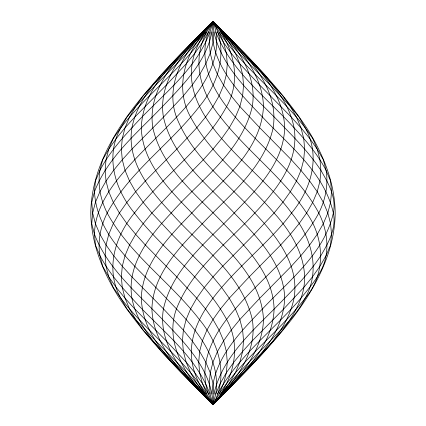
<?xml version="1.0" encoding="UTF-8"?>
<svg xmlns="http://www.w3.org/2000/svg" width="426" height="426" viewBox="0 0 426 426"><rect width="100%" height="100%" fill="white"/><g stroke="black" fill="none" stroke-linecap="round" stroke-linejoin="round"><path stroke-width="0.64" d="M210.242 31.95L209.315 42.6L210.242 53.25L213 63.9L217.5 74.55L223.607 85.2L231.142 95.85L239.865 106.5L259.801 127.8L291.309 159.75L300.964 170.4L309.686 181.05L317.216 191.7L323.323 202.35L327.828 213L330.581 223.65L331.508 234.3L330.581 244.95L326.082 255.6L319.974 266.25L312.444 276.9L303.717 287.55L283.78 308.85L252.272 340.8L242.623 351.45L233.895 362.1L226.366 372.75L220.258 383.4L215.758 394.05L213 404.7C179.65 371.211 145.612 337.786 119.392 298.2C103.135 272.672 91.159 243.645 90.807 213C91.196 173.35 110.984 137.268 134.456 106.5C158.286 76.02 185.672 48.607 213 21.3C246.35 54.789 280.388 88.214 306.608 127.8C322.865 153.328 334.841 182.355 335.193 213C334.804 252.65 315.016 288.732 291.544 319.5C267.714 349.98 240.328 377.393 213 404.7L181.492 372.75L161.555 351.45L152.833 340.8L143.179 330.15L135.649 319.5L126.921 308.85L120.814 298.2L113.284 287.55L108.784 276.9L102.677 266.25L99.918 255.6L95.419 244.95L94.492 234.3L91.734 223.65L92.66 213L95.419 202.35L99.918 191.7L106.026 181.05L113.556 170.4L122.283 159.75L131.932 149.1L163.44 117.15L183.377 95.85L192.105 85.2L199.634 74.55L205.742 63.9L210.242 53.25L213 42.6L213.927 31.95L213 21.3L181.492 53.25L161.555 74.55L152.833 85.2L143.179 95.85L135.649 106.5L126.921 117.15L120.814 127.8L113.284 138.45L108.784 149.1L102.677 159.75L99.918 170.4L95.419 181.05L94.492 191.7L91.734 202.35L92.66 213L95.419 223.65L99.918 234.3L106.026 244.95L113.556 255.6L122.283 266.25L131.932 276.9L163.44 308.85L183.377 330.15L192.105 340.8L199.634 351.45L205.742 362.1L210.242 372.75L213 383.4L213.927 394.05L213 404.7C185.656 372.5 143.04 344.618 141.294 298.2C142.343 263.188 169.085 236.744 191.78 213C220.114 182.136 261.245 152.151 263.486 106.5C262.437 71.488 235.695 45.044 213 21.3C185.656 53.5 143.04 81.382 141.294 127.8C142.343 162.812 169.085 189.256 191.78 213C220.114 243.864 261.245 273.849 263.486 319.5C262.437 354.512 235.695 380.956 213 404.7C194.922 381.605 172.903 362.079 152.833 340.8C143.232 328.116 134.941 314.005 131.932 298.2C126.33 264.642 149.766 235.855 171.209 213C200.337 180.07 241.819 151.741 252.272 106.5C257.874 72.942 234.444 44.155 213 21.3C194.922 44.395 172.903 63.921 152.833 85.2C143.232 97.884 134.941 111.995 131.932 127.8C126.33 161.358 149.766 190.145 171.209 213C200.337 245.93 241.819 274.259 252.272 319.5C257.874 353.058 234.444 381.845 213 404.7L205.47 394.05L196.743 383.4L187.094 372.75L155.586 340.8L135.649 319.5L129.541 308.85L125.036 298.2L122.283 287.55L121.351 276.9L122.283 266.25L125.036 255.6L129.541 244.95L135.649 234.3L143.179 223.65L151.901 213L171.843 191.7L203.346 159.75L213 149.1L221.722 138.45L229.257 127.8L235.365 117.15L239.865 106.5L242.623 95.85L243.55 85.2L242.623 74.55L239.865 63.9L235.365 53.25L229.257 42.6L221.722 31.95L213 21.3L205.47 31.95L196.743 42.6L187.094 53.25L155.586 85.2L135.649 106.5L129.541 117.15L125.036 127.8L122.283 138.45L121.351 149.1L122.283 159.75L125.036 170.4L129.541 181.05L135.649 191.7L143.179 202.35L151.901 213L171.843 234.3L203.346 266.25L213 276.9L221.722 287.55L229.257 298.2L235.365 308.85L239.865 319.5L242.623 330.15L243.55 340.8L242.623 351.45L239.865 362.1L235.365 372.75L229.257 383.4L221.722 394.05L213 404.7C190.241 362.877 149.473 335.48 120.814 298.2C104.855 269.754 114.743 236.707 134.456 213C163.115 175.72 203.878 148.323 226.637 106.5C242.596 78.054 232.713 45.007 213 21.3C190.241 63.123 149.473 90.52 120.814 127.8C104.855 156.246 114.743 189.293 134.456 213C163.115 250.28 203.878 277.677 226.637 319.5C242.596 347.946 232.713 380.993 213 404.7L208.5 394.05L202.393 383.4L194.858 372.75L186.135 362.1L166.199 340.8L134.691 308.85L125.036 298.2L116.314 287.55L108.784 276.9L106.026 266.25L105.1 255.6L106.026 244.95L108.784 234.3L113.284 223.65L119.392 213L126.921 202.35L135.649 191.7L145.298 181.05L176.806 149.1L196.743 127.8L205.47 117.15L213 106.5L219.108 95.85L223.607 85.2L226.366 74.55L227.292 63.9L226.366 53.25L223.607 42.6L219.108 31.95L213 21.3L208.5 31.95L202.393 42.6L194.858 53.25L186.135 63.9L166.199 85.2L134.691 117.15L125.036 127.8L116.314 138.45L108.784 149.1L106.026 159.75L105.1 170.4L106.026 181.05L108.784 191.7L113.284 202.35L119.392 213L126.921 223.65L135.649 234.3L145.298 244.95L176.806 276.9L196.743 298.2L205.47 308.85L213 319.5L219.108 330.15L223.607 340.8L226.366 351.45L227.292 362.1L226.366 372.75L223.607 383.4L219.108 394.05L213 404.7C202.547 359.459 161.065 331.13 131.932 298.2C119.802 285.191 108.161 271.469 99.918 255.6C97.469 241.025 100.642 226.115 107.176 213C129.935 171.177 170.704 143.78 199.363 106.5C219.076 82.793 228.959 49.746 213 21.3C202.547 66.541 161.065 94.87 131.932 127.8C119.802 140.809 108.161 154.531 99.918 170.4C97.469 184.975 100.642 199.885 107.176 213C129.935 254.823 170.704 282.22 199.363 319.5C219.076 343.207 228.959 376.254 213 404.7C211.946 369.688 185.209 343.244 162.514 319.5C137.593 293.344 107.746 269.008 94.492 234.3C94.684 214.475 104.578 196.434 116.314 181.05C134.392 157.955 156.411 138.429 176.481 117.15C200.428 92.17 226.44 57.861 213 21.3C211.946 56.312 185.209 82.756 162.514 106.5C137.593 132.656 107.746 156.992 94.492 191.7C96.734 237.351 137.864 267.336 166.199 298.2C191.034 323.92 221.797 354.986 215.758 394.05M212.073 394.05C213.122 359.038 239.865 332.594 262.56 308.85C289.414 280.17 324.351 253.342 333.34 213C336.631 197.68 328.387 183.164 320.9 170.4C310.591 154.803 297.763 141.107 284.706 127.8C257.858 99.12 222.915 72.292 213.927 31.95M208.5 31.95C196.988 62.952 214.88 94.631 235.365 117.15C262.911 149.27 298.386 175.24 318.824 213C325.357 226.115 328.531 241.025 326.082 255.6C323.286 272.368 311.182 285.345 300.964 298.2C273.417 330.32 237.942 356.29 217.5 394.05M213.927 394.05C222.915 353.708 257.858 326.88 284.706 298.2C297.763 284.893 310.591 271.197 320.9 255.6C328.387 242.836 336.631 228.32 333.34 213C324.351 172.658 289.414 145.83 262.56 117.15C239.865 93.406 213.122 66.962 212.073 31.95M206.892 31.95C190.933 60.396 200.816 93.443 220.53 117.15C246.942 151.139 282.534 177.094 306.608 213C324.734 237.905 326.082 274.472 305.186 298.2C278.774 332.189 243.182 358.144 219.108 394.05M205.47 31.95C154.707 106.777 254.471 161.39 291.544 213C311.257 236.707 321.145 269.754 305.186 298.2C296.869 314.766 282.907 327.429 270.414 340.8C253.337 358.106 235.546 374.853 220.53 394.05M204.278 31.95C184.565 55.657 174.676 88.704 190.635 117.15C211.078 154.91 246.553 180.88 274.099 213C294.579 235.519 312.476 267.198 300.964 298.2C285.91 338.169 247.959 362.084 221.722 394.05M203.346 31.95C182.866 54.469 164.974 86.148 176.481 117.15C191.844 156.502 227.25 182.632 254.791 213C276.234 235.855 299.67 264.642 294.068 298.2C285.367 339.016 249.274 364.965 222.654 394.05M202.712 31.95C181.274 54.805 157.838 83.592 163.44 117.15C172.429 157.492 207.366 184.32 234.22 213C256.915 236.744 283.657 263.188 284.706 298.2C283.077 338.59 249.311 367.201 223.288 394.05M202.393 31.95C177.551 57.67 146.789 88.736 152.833 127.8C161.821 168.142 196.759 194.97 223.607 223.65C246.308 247.394 273.045 273.838 274.099 308.85C273.045 343.862 246.308 370.306 223.607 394.05M223.288 31.95L244.508 53.25L264.445 74.55L273.167 85.2L282.821 95.85L290.351 106.5L299.079 117.15L305.186 127.8L312.716 138.45L317.216 149.1L323.323 159.75L326.082 170.4L330.581 181.05L331.508 191.7L330.581 202.35L327.828 213L323.323 223.65L317.216 234.3L309.686 244.95L300.964 255.6L291.309 266.25L259.801 298.2L239.865 319.5L231.142 330.15L223.607 340.8L217.5 351.45L213 362.1L210.242 372.75L209.315 383.4L210.242 394.05M223.607 31.95C248.449 57.67 279.211 88.736 273.167 127.8C264.179 168.142 229.241 194.97 202.393 223.65C179.692 247.394 152.955 273.838 151.901 308.85C152.955 343.862 179.692 370.306 202.393 394.05M222.654 31.95C248.693 58.985 283.317 86.989 284.706 127.8C283.657 162.812 256.915 189.256 234.22 213C207.366 241.68 172.429 268.508 163.44 308.85C157.838 342.408 181.274 371.195 202.712 394.05M221.722 31.95C246.995 62.803 286.027 86.02 294.068 127.8C299.67 161.358 276.234 190.145 254.791 213C227.25 243.368 191.844 269.498 176.481 308.85C164.974 339.852 182.866 371.531 203.346 394.05M220.53 31.95L229.257 42.6L238.906 53.25L270.414 85.2L290.351 106.5L296.459 117.15L300.964 127.8L303.717 138.45L304.649 149.1L303.717 159.75L300.964 170.4L296.459 181.05L290.351 191.7L282.821 202.35L274.099 213L254.157 234.3L222.654 266.25L213 276.9L204.278 287.55L196.743 298.2L190.635 308.85L186.135 319.5L183.377 330.15L182.45 340.8L183.377 351.45L186.135 362.1L190.635 372.75L196.743 383.4L204.278 394.05M219.108 31.95C243.182 67.856 278.774 93.811 305.186 127.8C321.145 156.246 311.257 189.293 291.544 213C254.471 264.61 154.707 319.223 205.47 394.05M217.5 31.95L223.607 42.6L231.142 53.25L239.865 63.9L259.801 85.2L291.309 117.15L300.964 127.8L309.686 138.45L317.216 149.1L319.974 159.75L320.9 170.4L319.974 181.05L317.216 191.7L312.716 202.35L306.608 213L299.079 223.65L290.351 234.3L280.702 244.95L249.194 276.9L229.257 298.2L220.53 308.85L213 319.5L206.892 330.15L202.393 340.8L199.634 351.45L198.708 362.1L199.634 372.75L202.393 383.4L206.892 394.05M215.758 31.95C231.116 71.302 266.522 97.432 294.068 127.8C306.198 140.809 317.839 154.531 326.082 170.4C328.531 184.975 325.357 199.885 318.824 213C298.386 250.76 262.911 276.73 235.365 308.85C214.88 331.369 196.988 363.048 208.5 394.05"/></g></svg>
